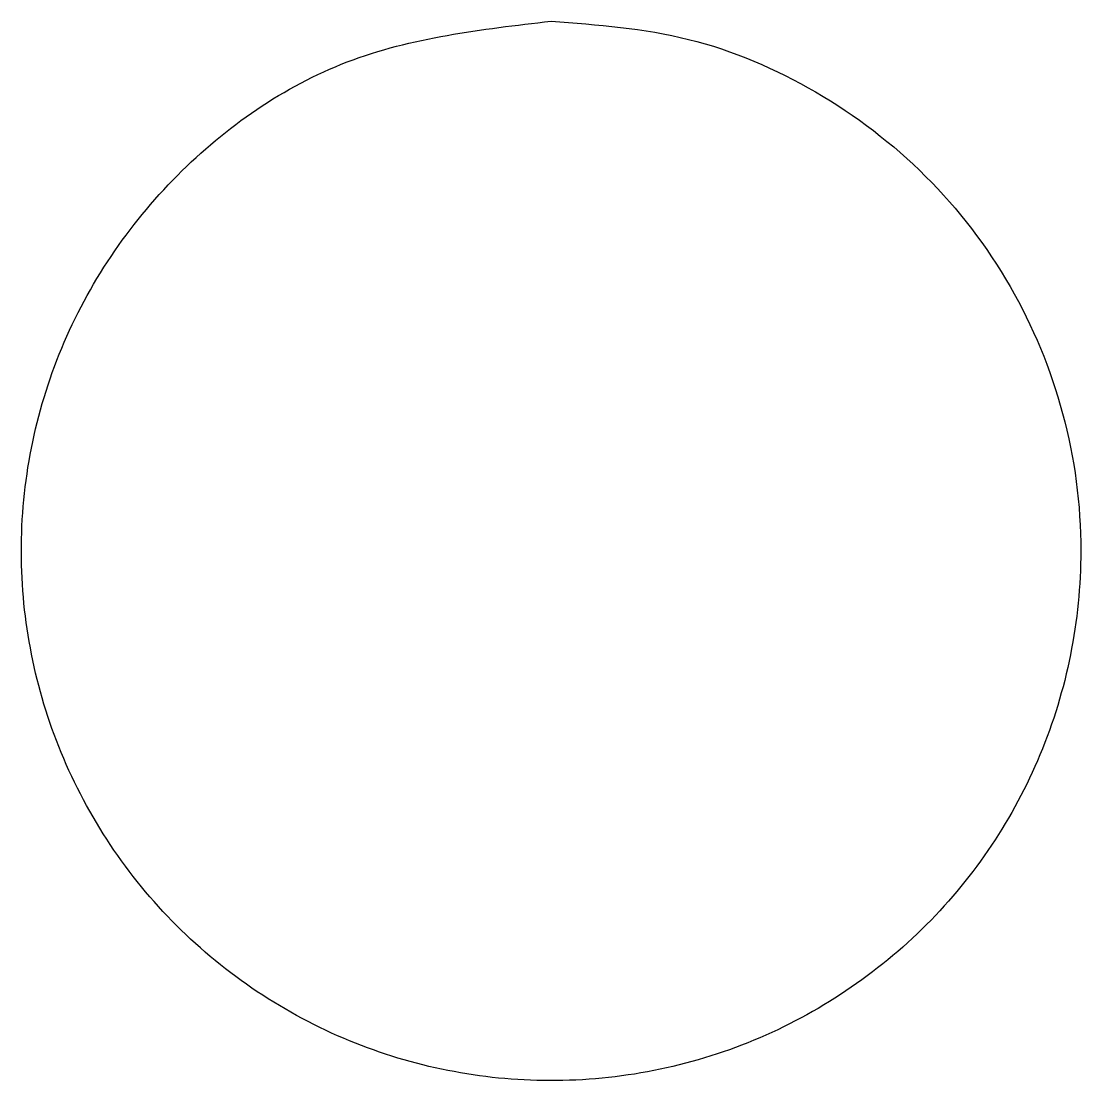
# Model space of a CAD drawing. Header units: millimetres. Extents: x 0.02 to 7.48, y 0.02 to 7.48.
import ezdxf

# ---------------------------------------------------------------- set-up
doc = ezdxf.new("R2010")
doc.units = ezdxf.units.MM
doc.layers.add('Camada_1', color=7, linetype='CONTINUOUS')

msp = doc.modelspace()

# ---------------------------------------------------------------- linework, layer by layer
at = {"layer": 'Camada_1', "color": 7}
msp.add_line((3.74998, 7.479419), (3.74998, 7.479419), dxfattribs=at)
msp.add_open_spline([(3.74998, 7.479419), (3.258873, 7.42275), (2.285405, 7.310421), (1.044865, 6.448726), (0.21364, 5.216674), (-0.076072, 3.749046), (0.215, 2.28636), (1.043382, 1.043351), (2.286222, 0.215011), (3.749535, -0.076061), (5.214791, 0.21361), (6.45568, 1.044997), (7.284769, 2.284938), (7.544472, 3.587944), (7.393503, 4.726196), (7.016834, 5.635855), (6.417548, 6.418372), (5.636015, 7.013733), (4.726349, 7.40504), (4.076336, 7.454558), (3.74998, 7.479419)], degree=3, knots=[0, 0, 0, 0, 1.463868, 2.901669, 4.365538, 5.829406, 7.267207, 8.731075, 10.194944, 11.632744, 13.096613, 14.560481, 15.998282, 17.46215, 18.438423, 19.406616, 20.382889, 21.359161, 22.327355, 23.303627, 23.303627, 23.303627, 23.303627], dxfattribs=at)

doc.saveas('drawing.dxf')
